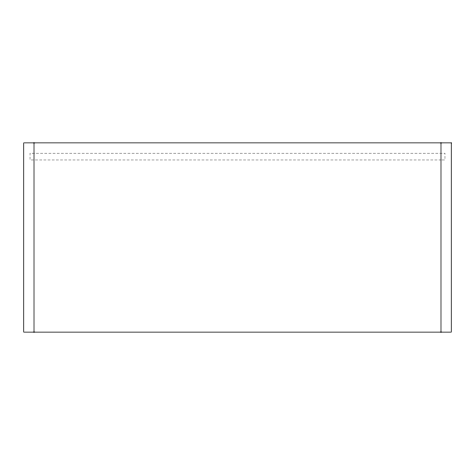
<?xml version="1.0" encoding="UTF-8"?>
<svg xmlns="http://www.w3.org/2000/svg" width="475" height="475" viewBox="0 0 475 475"><rect width="100%" height="100%" fill="white"/><g stroke="black" fill="none" stroke-linecap="round" stroke-linejoin="round"><path stroke-width="0.36" stroke-dasharray="2.38 1.78" d="M441.275 159.98L30.02 159.98L30.02 153.14L444.98 153.14L444.98 159.98L442.017 159.98"/><path stroke-width="0.71" d="M440.99 142.88L440.99 332.12M34.01 142.88L34.01 332.12M451.25 142.88L23.75 142.88L23.75 332.12L451.25 332.12L451.25 142.88"/></g></svg>
